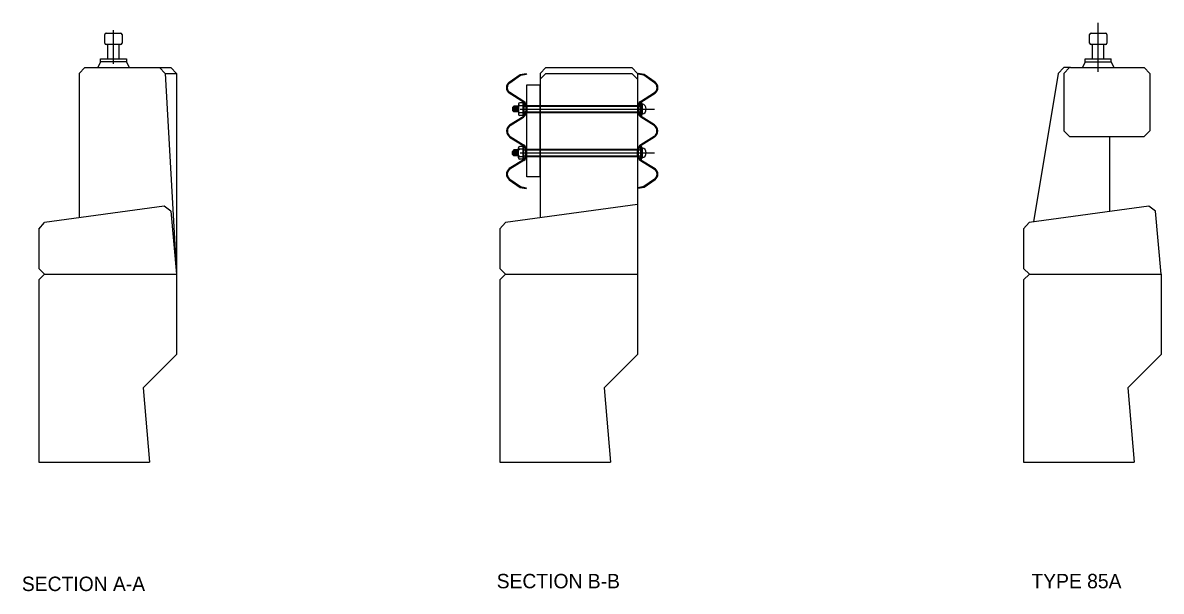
# Model space of a CAD drawing. Extents: x 25711 to 25943, y -3100 to -3067.
# Drawn here: x 25710.73 to 25727.27, y -3094.4 to -3086.14 of the extents above; entities that cross this region are included whole.
import ezdxf

# ---------------------------------------------------------------- set-up
doc = ezdxf.new("R2010")
doc.units = 0
for name, color, linetype in [('212 Leaders and Dim Lines', 7, 'Continuous'), ('222 Structural Steel', 7, 'Continuous'), ('border_NO-PLOT', 7, 'Continuous'), ('str_Center-Line-A', 7, 'Continuous'), ('str_Concrete-A', 7, 'Continuous'), ('str_Misc-Steel-A', 7, 'Continuous'), ('str_Wood-A', 7, 'Continuous')]:
    doc.layers.add(name, color=color, linetype=linetype)

msp = doc.modelspace()

# ---------------------------------------------------------------- linework, layer by layer
at = {"layer": '212 Leaders and Dim Lines'}
msp.add_line((25726.35, -3086.851), (25726.35, -3086.138), dxfattribs=at)
at = {"layer": '222 Structural Steel'}
for p, q in [((25726.225, -3086.435), (25726.225, -3086.31)), ((25726.246, -3086.289), (25726.454, -3086.289)), ((25726.475, -3086.31), (25726.475, -3086.435)), ((25726.454, -3086.456), (25726.246, -3086.456)), ((25726.266, -3086.664), (25726.266, -3086.457)), ((25726.434, -3086.664), (25726.434, -3086.456)), ((25726.161, -3086.706), (25726.161, -3086.664)), ((25726.161, -3086.664), (25726.539, -3086.664)), ((25726.161, -3086.706), (25726.539, -3086.706)), ((25726.539, -3086.706), (25726.539, -3086.664))]:
    msp.add_line(p, q, dxfattribs=at)
for centre, start, end in [((25726.246, -3086.31), 90, 180), ((25726.246, -3086.435), 180, 270), ((25726.454, -3086.31), 0, 90), ((25726.454, -3086.435), 270, 360)]:
    msp.add_arc(centre, 0.0208, start, end, dxfattribs=at)
at = {"layer": 'str_Center-Line-A'}
for p, q in [((25717.953, -3087.392), (25719.903, -3087.392)), ((25717.953, -3088.027), (25719.903, -3088.027))]:
    msp.add_line(p, q, dxfattribs=at)
at = {"layer": 'str_Concrete-A'}
for p, q in [((25712.045, -3086.733), (25712.045, -3086.246)), ((25711.962, -3086.664), (25711.962, -3086.456)), ((25712.128, -3086.664), (25712.128, -3086.456)), ((25711.857, -3086.706), (25711.818, -3086.789)), ((25712.232, -3086.706), (25712.272, -3086.789)), ((25726.161, -3086.706), (25726.122, -3086.789)), ((25726.539, -3086.706), (25726.578, -3086.789)), ((25711.627, -3086.79), (25711.544, -3086.873)), ((25711.544, -3086.873), (25711.544, -3088.968)), ((25711.627, -3086.79), (25712.877, -3086.79)), ((25712.711, -3086.79), (25712.794, -3086.873)), ((25712.794, -3086.873), (25712.961, -3089.79)), ((25712.794, -3086.873), (25712.961, -3086.873)), ((25712.877, -3086.79), (25712.961, -3086.873)), ((25712.961, -3086.873), (25712.961, -3089.79)), ((25718.324, -3086.79), (25718.241, -3086.873)), ((25718.241, -3086.873), (25718.241, -3088.968)), ((25718.324, -3086.873), (25718.241, -3086.956)), ((25718.324, -3086.79), (25719.574, -3086.79)), ((25718.324, -3086.873), (25719.574, -3086.873)), ((25719.574, -3086.79), (25719.657, -3086.873)), ((25719.574, -3086.873), (25719.657, -3086.956)), ((25719.657, -3086.873), (25719.657, -3089.79)), ((25725.767, -3086.873), (25725.411, -3089.031)), ((25725.85, -3086.79), (25725.767, -3086.873)), ((25725.933, -3086.79), (25725.85, -3086.873)), ((25725.946, -3086.79), (25725.85, -3086.79)), ((25725.85, -3086.873), (25725.85, -3087.706)), ((25725.946, -3086.79), (25727.017, -3086.79)), ((25727.017, -3086.79), (25727.1, -3086.873)), ((25727.1, -3086.873), (25727.1, -3087.706)), ((25718.049, -3087.34), (25719.657, -3087.34)), ((25718.049, -3087.444), (25719.657, -3087.444)), ((25725.85, -3087.706), (25725.933, -3087.79)), ((25727.1, -3087.706), (25727.016, -3087.79)), ((25725.933, -3087.79), (25726.529, -3087.79)), ((25726.516, -3087.79), (25726.516, -3088.88)), ((25726.529, -3087.79), (25727.016, -3087.79)), ((25718.049, -3087.975), (25719.657, -3087.975)), ((25718.049, -3088.079), (25719.657, -3088.079)), ((25712.782, -3088.802), (25711.044, -3089.04)), ((25712.878, -3088.873), (25712.782, -3088.802)), ((25712.878, -3088.873), (25712.961, -3089.79)), ((25719.657, -3088.778), (25717.741, -3089.039)), ((25727.087, -3088.802), (25725.349, -3089.039)), ((25727.184, -3088.873), (25727.087, -3088.802)), ((25727.266, -3089.79), (25727.184, -3088.873)), ((25710.961, -3089.135), (25711.044, -3089.04)), ((25717.658, -3089.133), (25717.741, -3089.039)), ((25725.349, -3089.039), (25725.267, -3089.133)), ((25710.961, -3089.135), (25710.962, -3089.706)), ((25717.658, -3089.133), (25717.658, -3089.706)), ((25725.267, -3089.133), (25725.267, -3089.706)), ((25710.962, -3089.706), (25711.045, -3089.79)), ((25717.658, -3089.706), (25717.742, -3089.79)), ((25725.267, -3089.706), (25725.35, -3089.79)), ((25711.045, -3089.79), (25710.961, -3089.874)), ((25710.961, -3089.874), (25710.961, -3092.521)), ((25711.045, -3089.79), (25712.961, -3089.79)), ((25712.961, -3089.79), (25712.961, -3090.956)), ((25717.742, -3089.79), (25717.657, -3089.874)), ((25717.657, -3089.874), (25717.657, -3092.521)), ((25717.742, -3089.79), (25719.657, -3089.79)), ((25719.657, -3089.79), (25719.657, -3090.956)), ((25725.266, -3089.874), (25725.35, -3089.79)), ((25725.266, -3089.874), (25725.266, -3092.521)), ((25725.35, -3089.79), (25727.266, -3089.79)), ((25727.266, -3089.79), (25727.266, -3090.956)), ((25712.961, -3090.956), (25712.474, -3091.443)), ((25719.657, -3090.956), (25719.171, -3091.443)), ((25727.266, -3090.956), (25726.779, -3091.443)), ((25712.474, -3091.443), (25712.566, -3092.521)), ((25719.171, -3091.443), (25719.263, -3092.521)), ((25726.779, -3091.443), (25726.871, -3092.521)), ((25710.961, -3092.521), (25712.566, -3092.521)), ((25717.657, -3092.521), (25719.263, -3092.521)), ((25725.266, -3092.521), (25726.871, -3092.521))]:
    msp.add_line(p, q, dxfattribs=at)
for points in [[(25711.92, -3086.435), (25711.92, -3086.31)], [(25711.941, -3086.289), (25712.149, -3086.289)], [(25712.17, -3086.31), (25712.17, -3086.435)], [(25712.149, -3086.456), (25711.941, -3086.456)]]:
    msp.add_lwpolyline(points, dxfattribs=at)
msp.add_lwpolyline([(25711.857, -3086.664), (25712.232, -3086.664), (25712.232, -3086.706), (25711.857, -3086.706)], close=True, dxfattribs=at)
for centre, start, end in [((25711.941, -3086.31), 90, 180), ((25711.941, -3086.435), 180, 270), ((25712.149, -3086.31), 0, 90), ((25712.149, -3086.435), 270, 0)]:
    msp.add_arc(centre, 0.0208, start, end, dxfattribs=at)
at = {"layer": 'str_Misc-Steel-A'}
for p, q in [((25717.795, -3087), (25717.953, -3086.888)), ((25717.803, -3087.011), (25717.96, -3086.9)), ((25717.953, -3086.888), (25718.041, -3086.873)), ((25717.96, -3086.9), (25718.043, -3086.886)), ((25718.041, -3086.873), (25718.043, -3086.886)), ((25719.666, -3086.873), (25719.664, -3086.886)), ((25719.747, -3086.9), (25719.664, -3086.886)), ((25719.753, -3086.888), (25719.666, -3086.873)), ((25719.904, -3087.011), (25719.747, -3086.9)), ((25719.912, -3087), (25719.753, -3086.888)), ((25718.002, -3087.292), (25717.793, -3087.162)), ((25718.008, -3087.281), (25717.801, -3087.152)), ((25719.699, -3087.281), (25719.906, -3087.152)), ((25719.705, -3087.292), (25719.913, -3087.162)), ((25717.862, -3087.35), (25717.84, -3087.369)), ((25717.84, -3087.369), (25717.84, -3087.412)), ((25717.862, -3087.433), (25717.84, -3087.412)), ((25717.862, -3087.35), (25717.862, -3087.433)), ((25717.929, -3087.35), (25717.862, -3087.35)), ((25717.929, -3087.433), (25717.862, -3087.433)), ((25717.881, -3087.361), (25717.881, -3087.423)), ((25717.894, -3087.433), (25717.894, -3087.351)), ((25717.908, -3087.361), (25717.908, -3087.423)), ((25717.929, -3087.32), (25717.929, -3087.464)), ((25717.995, -3087.301), (25717.948, -3087.301)), ((25717.949, -3087.34), (25717.995, -3087.34)), ((25717.995, -3087.489), (25717.995, -3087.295)), ((25717.995, -3087.295), (25718.005, -3087.295)), ((25717.995, -3087.301), (25717.995, -3087.484)), ((25718.005, -3087.295), (25718.005, -3087.489)), ((25718.005, -3087.35), (25718.035, -3087.35)), ((25718.005, -3087.434), (25718.035, -3087.434)), ((25718.036, -3087.355), (25718.036, -3087.424)), ((25718.049, -3087.35), (25719.658, -3087.35)), ((25718.049, -3087.354), (25718.049, -3087.424)), ((25718.049, -3087.434), (25719.658, -3087.434)), ((25719.657, -3087.354), (25719.657, -3087.424)), ((25719.671, -3087.355), (25719.67, -3087.424)), ((25719.671, -3087.35), (25719.703, -3087.35)), ((25719.672, -3087.434), (25719.703, -3087.434)), ((25719.717, -3087.471), (25719.717, -3087.313)), ((25719.717, -3087.313), (25719.725, -3087.313)), ((25719.725, -3087.313), (25719.725, -3087.471)), ((25719.725, -3087.466), (25719.725, -3087.317)), ((25717.8, -3087.62), (25717.995, -3087.498)), ((25717.807, -3087.631), (25718.001, -3087.51)), ((25717.995, -3087.445), (25717.946, -3087.445)), ((25717.995, -3087.484), (25717.949, -3087.484)), ((25718.005, -3087.489), (25717.995, -3087.489)), ((25719.899, -3087.631), (25719.706, -3087.51)), ((25719.906, -3087.62), (25719.712, -3087.498)), ((25719.725, -3087.471), (25719.717, -3087.471)), ((25717.8, -3087.8), (25717.995, -3087.921)), ((25717.807, -3087.788), (25718.001, -3087.91)), ((25717.995, -3087.935), (25717.949, -3087.935)), ((25717.995, -3087.93), (25717.995, -3088.125)), ((25718.005, -3087.93), (25717.995, -3087.93)), ((25717.995, -3088.118), (25717.995, -3087.935)), ((25718.005, -3088.125), (25718.005, -3087.93)), ((25719.899, -3087.788), (25719.706, -3087.91)), ((25719.906, -3087.8), (25719.712, -3087.921)), ((25717.862, -3087.986), (25717.84, -3088.007)), ((25717.84, -3088.05), (25717.84, -3088.007)), ((25717.862, -3088.069), (25717.84, -3088.05)), ((25717.862, -3088.069), (25717.862, -3087.986)), ((25717.929, -3087.986), (25717.862, -3087.986)), ((25717.929, -3088.069), (25717.862, -3088.069)), ((25717.881, -3088.058), (25717.881, -3087.996)), ((25717.894, -3087.986), (25717.894, -3088.068)), ((25717.908, -3088.058), (25717.908, -3087.996)), ((25717.929, -3088.099), (25717.929, -3087.955)), ((25717.995, -3087.975), (25717.946, -3087.975)), ((25717.949, -3088.079), (25717.995, -3088.079)), ((25718.005, -3087.986), (25718.035, -3087.986)), ((25718.005, -3088.069), (25718.035, -3088.069)), ((25718.036, -3088.064), (25718.036, -3087.995)), ((25718.049, -3087.986), (25719.658, -3087.986)), ((25718.049, -3088.065), (25718.049, -3087.995)), ((25718.049, -3088.069), (25719.658, -3088.069)), ((25719.657, -3088.065), (25719.657, -3087.995)), ((25719.671, -3088.064), (25719.67, -3087.995)), ((25719.671, -3088.069), (25719.703, -3088.069)), ((25719.672, -3087.986), (25719.703, -3087.986)), ((25719.717, -3087.948), (25719.717, -3088.106)), ((25719.725, -3087.948), (25719.717, -3087.948)), ((25719.725, -3088.106), (25719.725, -3087.948)), ((25719.725, -3087.953), (25719.725, -3088.102)), ((25718.002, -3088.127), (25717.793, -3088.257)), ((25718.008, -3088.138), (25717.801, -3088.267)), ((25717.995, -3088.118), (25717.948, -3088.118)), ((25717.995, -3088.125), (25718.005, -3088.125)), ((25719.699, -3088.138), (25719.906, -3088.267)), ((25719.705, -3088.127), (25719.913, -3088.257)), ((25719.717, -3088.106), (25719.725, -3088.106)), ((25717.795, -3088.419), (25717.953, -3088.531)), ((25717.803, -3088.408), (25717.96, -3088.519)), ((25719.904, -3088.408), (25719.747, -3088.519)), ((25719.912, -3088.419), (25719.753, -3088.531)), ((25717.953, -3088.531), (25718.041, -3088.546)), ((25717.96, -3088.519), (25718.043, -3088.534)), ((25718.041, -3088.546), (25718.043, -3088.534)), ((25719.747, -3088.519), (25719.664, -3088.534)), ((25719.666, -3088.546), (25719.664, -3088.534)), ((25719.753, -3088.531), (25719.666, -3088.546))]:
    msp.add_line(p, q, dxfattribs=at)
for points in [[(25719.717, -3087.294), (25719.717, -3087.49), (25719.703, -3087.49), (25719.703, -3087.294)], [(25719.717, -3088.125), (25719.717, -3087.93), (25719.703, -3087.93), (25719.703, -3088.125)]]:
    msp.add_lwpolyline(points, close=True, dxfattribs=at)
for centre, radius, start, end in [((25717.853, -3087.082), 0.1, 125.3287, 233.3682), ((25717.853, -3087.082), 0.087, 125.3287, 233.3682), ((25719.854, -3087.082), 0.087, 306.6318, 54.6713), ((25719.854, -3087.082), 0.1, 306.6318, 54.6713), ((25717.949, -3087.32), 0.0196, 93.6172, 265.1952), ((25717.949, -3087.36), 0.0196, 89.6015, 177.0732), ((25717.949, -3087.425), 0.0196, 181.8976, 269.5004), ((25717.936, -3087.416), 0.101, 305.8874, 355.3621), ((25717.95, -3087.361), 0.0859, 4.1479, 53.5237), ((25717.932, -3087.414), 0.117, 305.8874, 355.3621), ((25717.949, -3087.363), 0.101, 4.6379, 54.1126), ((25719.758, -3087.363), 0.101, 125.8874, 175.3621), ((25719.774, -3087.414), 0.117, 184.6379, 234.1126), ((25719.771, -3087.416), 0.101, 184.6379, 234.1126), ((25719.757, -3087.361), 0.0859, 126.4763, 175.8521), ((25719.708, -3087.392), 0.0765, 283.1187, 76.8813), ((25717.949, -3087.464), 0.0196, 98.2125, 269.2776), ((25717.866, -3087.71), 0.111, 125.9803, 234.0197), ((25717.865, -3087.71), 0.0976, 125.7478, 233.7873), ((25719.842, -3087.71), 0.0976, 306.2127, 54.2522), ((25719.841, -3087.71), 0.111, 305.9803, 54.0197), ((25717.949, -3087.955), 0.0196, 90.7224, 261.7875), ((25717.936, -3088.003), 0.101, 4.6379, 54.1126), ((25717.932, -3088.005), 0.117, 4.6379, 54.1126), ((25719.774, -3088.005), 0.117, 125.8874, 175.3621), ((25719.771, -3088.003), 0.101, 125.8874, 175.3621), ((25717.949, -3087.994), 0.0196, 90.4996, 178.1024), ((25717.949, -3088.06), 0.0196, 182.9268, 270.3985), ((25717.949, -3088.099), 0.0196, 94.8049, 266.3828), ((25717.95, -3088.058), 0.0859, 306.4763, 355.8521), ((25717.949, -3088.056), 0.101, 305.8874, 355.3621), ((25719.758, -3088.056), 0.101, 184.6379, 234.1126), ((25719.757, -3088.058), 0.0859, 184.1479, 233.5237), ((25719.708, -3088.027), 0.0765, 283.1187, 76.8813), ((25717.853, -3088.337), 0.1, 126.6318, 234.6713), ((25717.853, -3088.337), 0.087, 126.6318, 234.6713), ((25719.854, -3088.337), 0.087, 305.3287, 53.3682), ((25719.854, -3088.337), 0.1, 305.3287, 53.3682)]:
    msp.add_arc(centre, radius, start, end, dxfattribs=at)
at = {"layer": 'str_Wood-A'}
msp.add_lwpolyline([(25718.049, -3087.04), (25718.237, -3087.04), (25718.237, -3088.376), (25718.049, -3088.376)], close=True, dxfattribs=at)

# ---------------------------------------------------------------- texts
at = {"layer": 'border_NO-PLOT'}
for s, height, p in [('SECTION A-A', 0.20952, (25710.714, -3094.394)), ('SECTION B-B', 0.20952, (25717.612, -3094.354)), ('TYPE 85A', 0.2095, (25725.38, -3094.354))]:
    msp.add_text(s, height=height, dxfattribs=at).set_placement(p)

doc.saveas('drawing.dxf')
